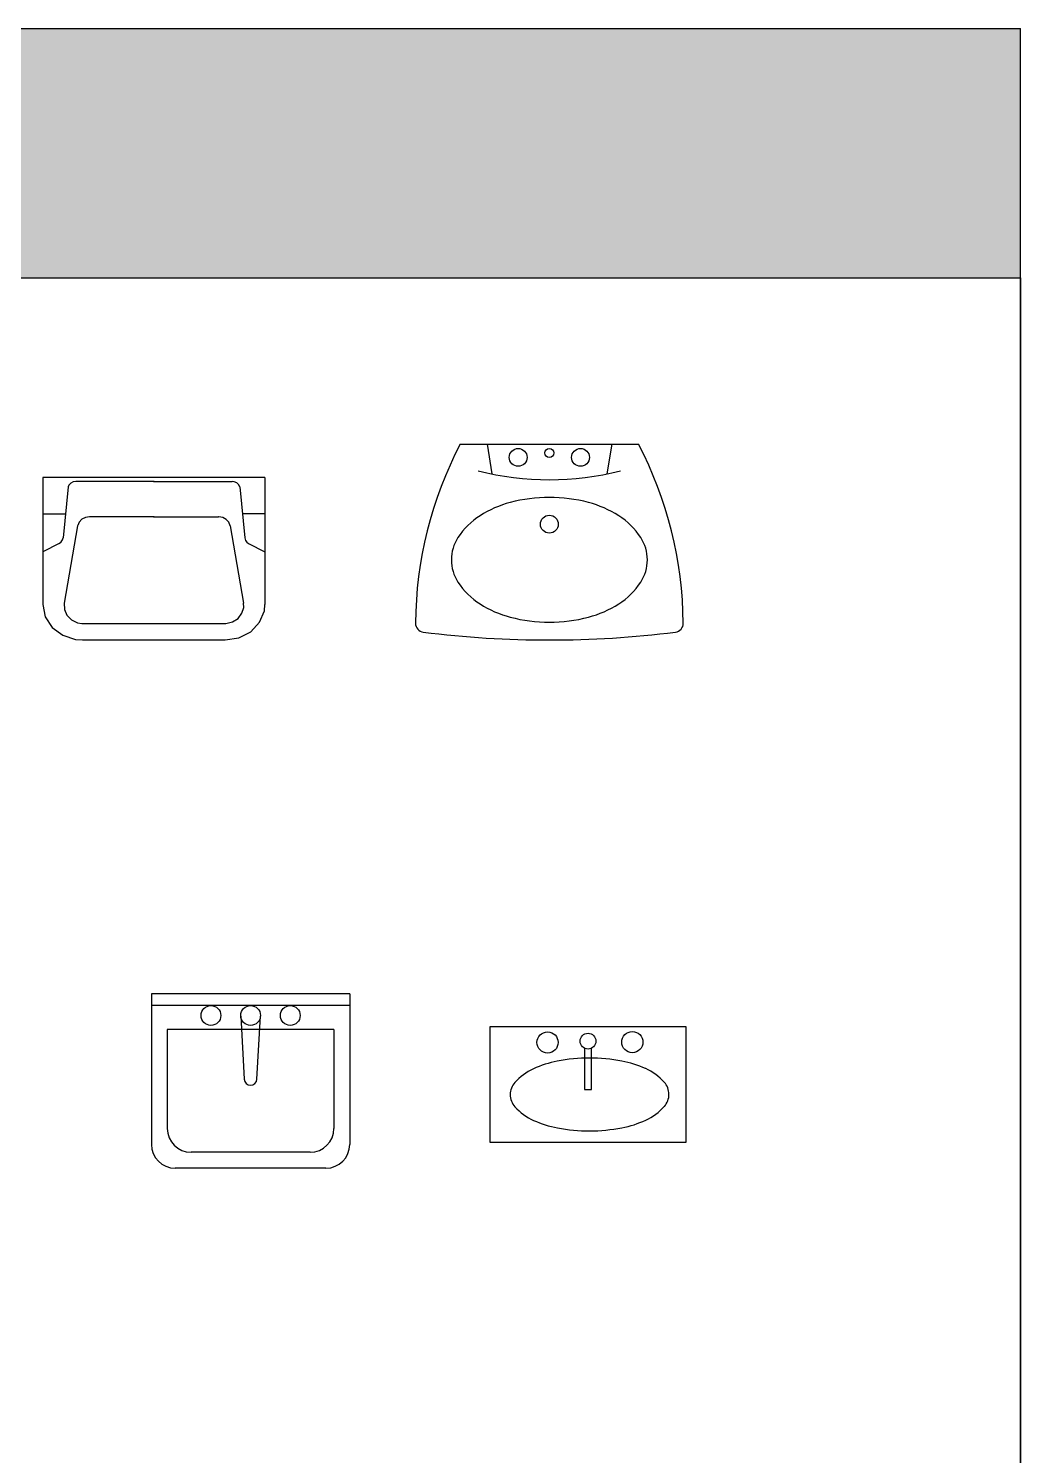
# Model space of a CAD drawing. Header units: millimetres. Extents: x 1357 to 18171, y 1516 to 18553.
# Drawn here: x 15670 to 18171, y 14954 to 18553 of the extents above; entities that cross this region are included whole.
import ezdxf

# ---------------------------------------------------------------- set-up
doc = ezdxf.new("R2010")
doc.units = ezdxf.units.MM
doc.layers.add('www.cad-blocks.net', color=7, linetype='Continuous')
doc.styles.get("Standard").update_dxf_attribs({"font": 'arial.ttf'})

# ---------------------------------------------------------------- blocks, each defined once
blk = doc.blocks.new('A$C15221B2D')
for p, q in [((0, 0.2907), (0, 0.0001)), ((0.4951, 0.2907), (0, 0.2907)), ((0.4951, 0.0001), (0.4951, 0.2907)), ((0.2386, 0.237), (0.2386, 0.1326)), ((0.2565, 0.1326), (0.2565, 0.2371)), ((0.2386, 0.1326), (0.2565, 0.1326)), ((0, 0.0001), (0.4951, 0.0001))]:
    blk.add_line(p, q)
for centre, radius in [((0.1454, 0.2514), 0.0267), ((0.2474, 0.2548), 0.0199), ((0.3591, 0.2522), 0.0268)]:
    blk.add_circle(centre, radius)
for centre, radius, start, end in [((0.1702, 0.054), 0.1441, 114.7868, 138.0706), ((0.2194, -0.0526), 0.2615, 100.8917, 114.7868), ((0.2521, -0.2225), 0.4345, 90.1224, 100.8917), ((0.2521, -0.2225), 0.4345, 79.353, 90.1224), ((0.2841, -0.0525), 0.2615, 65.4579, 79.353), ((0.3329, 0.0544), 0.1441, 42.1741, 65.4579), ((0.0969, 0.1199), 0.0456, 138.0706, 180.1224), ((0.4059, 0.1205), 0.0456, 0.1224, 42.1741), ((0.0969, 0.1199), 0.0456, 180.1224, 222.1741), ((0.4059, 0.1205), 0.0456, 318.0706, 0.1224), ((0.1699, 0.186), 0.1441, 222.1741, 245.4579), ((0.3326, 0.1863), 0.1441, 294.7868, 318.0706), ((0.2187, 0.2928), 0.2615, 245.4579, 259.353), ((0.2507, 0.4629), 0.4345, 270.1224, 280.8917), ((0.2834, 0.293), 0.2615, 280.8917, 294.7868), ((0.2507, 0.4629), 0.4345, 259.353, 270.1224)]:
    blk.add_arc(centre, radius, start, end)
at = {"flags": 9}
for tag in ['YSIZE', 'XSIZE']:
    blk.add_attdef(tag, (0, 0.0001), '', height=0.0005, dxfattribs=at)
blk = doc.blocks.new('A$C5EBD5081')
for p, q in [((0.56, 0.41), (0, 0.41)), ((0, 0.41), (0, 0.0891)), ((0, 0.41), (0, 0.3521)), ((0.0761, 0.3986), (0.0701, 0.3955)), ((0.083, 0.3997), (0.0761, 0.3986)), ((0.2807, 0.3997), (0.083, 0.3997)), ((0.2793, 0.3997), (0.477, 0.3997)), ((0.4826, 0.399), (0.477, 0.3997)), ((0.4888, 0.3963), (0.4826, 0.399)), ((0.4936, 0.3918), (0.4888, 0.3963)), ((0.56, 0.41), (0.56, 0.0891)), ((0.56, 0.41), (0.56, 0.3521)), ((0.0635, 0.3861), (0.051, 0.2573)), ((0.0656, 0.3908), (0.0635, 0.3861)), ((0.0701, 0.3955), (0.0656, 0.3908)), ((0.4965, 0.3861), (0.4936, 0.3918)), ((0.4965, 0.3861), (0.509, 0.2573)), ((0, 0.3185), (0.0444, 0.3185)), ((0.0444, 0.3185), (0.0573, 0.3185)), ((0.0877, 0.2882), (0.0539, 0.0926)), ((0.0878, 0.2888), (0.0877, 0.2882)), ((0.0914, 0.2975), (0.0878, 0.2888)), ((0.0981, 0.3046), (0.0914, 0.2975)), ((0.1071, 0.3093), (0.0981, 0.3046)), ((0.1174, 0.3109), (0.1071, 0.3093)), ((0.2807, 0.3109), (0.1174, 0.3109)), ((0.2807, 0.3109), (0.1661, 0.3109)), ((0.2793, 0.3109), (0.3939, 0.3109)), ((0.2793, 0.3109), (0.4426, 0.3109)), ((0.4433, 0.3109), (0.4426, 0.3109)), ((0.4535, 0.3091), (0.4433, 0.3109)), ((0.4624, 0.3042), (0.4535, 0.3091)), ((0.4689, 0.297), (0.4624, 0.3042)), ((0.4723, 0.2882), (0.4689, 0.297)), ((0.4723, 0.2882), (0.5061, 0.0926)), ((0.56, 0.3185), (0.503, 0.3185)), ((0.56, 0.3185), (0.5156, 0.3185)), ((0.0465, 0.2474), (0.0499, 0.2528)), ((0.0499, 0.2528), (0.051, 0.2573)), ((0.509, 0.2573), (0.5108, 0.2513)), ((0.0412, 0.2434), (0, 0.2221)), ((0.0412, 0.2434), (0.0465, 0.2474)), ((0.5108, 0.2513), (0.5147, 0.2463)), ((0.5147, 0.2463), (0.5188, 0.2434)), ((0.5188, 0.2434), (0.56, 0.2221)), ((0.0539, 0.0926), (0.0543, 0.0771)), ((0.0543, 0.0771), (0.0606, 0.0627)), ((0.5021, 0.0673), (0.5065, 0.0823)), ((0.5065, 0.0823), (0.5061, 0.0926)), ((0.5466, 0.0446), (0.5585, 0.0737)), ((0.5585, 0.0737), (0.56, 0.0891)), ((0.0606, 0.0627), (0.072, 0.0511)), ((0.072, 0.0511), (0.0872, 0.0436)), ((0.0872, 0.0436), (0.0986, 0.0415)), ((0.0986, 0.0415), (0.4614, 0.0415)), ((0.4614, 0.0415), (0.4781, 0.0456)), ((0.4781, 0.0456), (0.4923, 0.0546)), ((0.4923, 0.0546), (0.5021, 0.0673)), ((0.5243, 0.0209), (0.5466, 0.0446)), ((0.46, 0), (0.4942, 0.0054)), ((0.4942, 0.0054), (0.5243, 0.0209))]:
    blk.add_line(p, q)
for points in [[(0, 0.0891), (0.006, 0.0586), (0.0234, 0.0318), (0.05, 0.0119), (0.0826, 0.0014), (0.1, 0)], [(0.1, 0), (0.46, 0)]]:
    blk.add_lwpolyline(points)
blk = doc.blocks.new('A$C080B3A46')
for p, q in [((0.1129, 0.4942, -0.3429), (0.5622, 0.4942, -0.3429)), ((0.1803, 0.4942, -0.3429), (0.1928, 0.4188, -0.3429)), ((0.4948, 0.4942, -0.3429), (0.4822, 0.4188, -0.3429))]:
    blk.add_line(p, q)
for centre, radius in [((0.2589, 0.4605, -0.3429), 0.0225), ((0.3375, 0.4717, -0.3429), 0.0112), ((0.4161, 0.4605, -0.3429), 0.0225), ((0.3375, 0.292, -0.3429), 0.0225)]:
    blk.add_circle(centre, radius)
for centre, radius, start, end in [((0.9927, 0.0344, -0.3429), 0.9928, 152.4071, 179.534), ((-0.3177, 0.0344, -0.3429), 0.9928, 0.466, 27.5929), ((0.3375, 1.1344, -0.3429), 0.7301, 255.75, 284.25), ((0.3077, 0.0857, -0.3429), 0.2699, 104.7668, 122.4712), ((0.3375, -0.0275, -0.3429), 0.387, 90, 104.7667), ((0.3375, -0.0275, -0.3429), 0.387, 75.2333, 90), ((0.3674, 0.0857, -0.3429), 0.2699, 57.5288, 75.2332), ((0.2622, 0.1572, -0.3429), 0.1851, 122.4712, 146.9396), ((0.4129, 0.1572, -0.3429), 0.1851, 33.0604, 57.5288), ((0.1931, 0.2022, -0.3429), 0.1027, 146.9396, 180), ((0.482, 0.2022, -0.3429), 0.1027, 0, 33.0604), ((0.1931, 0.2022, -0.3429), 0.1027, 180, 213.0604), ((0.482, 0.2022, -0.3429), 0.1027, 326.9396, 360), ((0.2622, 0.2471, -0.3429), 0.1851, 213.0604, 237.5288), ((0.4129, 0.2471, -0.3429), 0.1851, 302.4712, 326.9396), ((0.3077, 0.3187, -0.3429), 0.2699, 237.5288, 255.2332), ((0.3674, 0.3187, -0.3429), 0.2699, 284.7668, 302.4712), ((0.0225, 0.0423, -0.3429), 0.0225, 179.534, 262.8063), ((0.3375, 0.4319, -0.3429), 0.387, 255.2333, 270), ((0.3375, 0.4319, -0.3429), 0.387, 270, 284.7667), ((0.6526, 0.0423, -0.3429), 0.0225, 277.1937, 0.466), ((0.3375, 2.5384, -0.3429), 2.5384, 262.8063, 277.1937)]:
    blk.add_arc(centre, radius, start, end)
blk = doc.blocks.new('A$C5C4020F2')
for p, q in [((0.5, 0.44), (0, 0.44)), ((0, 0.44), (0, 0.06)), ((0.5, 0.44), (0.5, 0.06)), ((0.5, 0.41), (0, 0.41)), ((0.225, 0.3836), (0.234, 0.2241)), ((0.266, 0.2241), (0.275, 0.3836)), ((0.04, 0.35), (0.04, 0.1)), ((0.46, 0.35), (0.04, 0.35)), ((0.46, 0.35), (0.46, 0.1)), ((0.4, 0.04), (0.1, 0.04)), ((0.44, 0), (0.06, 0))]:
    blk.add_line(p, q)
for centre in [(0.15, 0.385), (0.25, 0.385), (0.35, 0.385)]:
    blk.add_circle(centre, 0.025)
for centre, radius, start, end in [((0.25, 0.225), 0.016, 183.2169, 356.7831), ((0.1, 0.1), 0.06, 180, 270), ((0.4, 0.1), 0.06, 270, 0), ((0.06, 0.06), 0.06, 180, 270), ((0.44, 0.06), 0.06, 270, 0)]:
    blk.add_arc(centre, radius, start, end)
blk = doc.blocks.new('FORMAT')
at = {"layer": 'www.cad-blocks.net', "true_color": 0x546d8e}
h = blk.add_hatch(color=155, dxfattribs=at)
h.set_gradient(color1=(68, 68, 68), color2=(84, 109, 142), tint=1)
h.paths.add_polyline_path([(3594.1, 18552.9), (3594.1, 17924.1), (18171.5, 17924.1), (18171.5, 18552.9)])
at = {"layer": 'www.cad-blocks.net', "color": 155, "true_color": 0x546d8e}
for p, q in [((3594.1, 18552.9), (18171.5, 18552.9)), ((18171.5, 1516.3), (18171.5, 18552.9)), ((3594.1, 17924.1), (18171.5, 17924.1)), ((3594.1, 17924.1), (18171.5, 17924.1)), ((3594.1, 17924.1), (18171.5, 17924.1)), ((18171.5, 17924.1), (18171.5, 1904))]:
    blk.add_line(p, q, dxfattribs=at)

msp = doc.modelspace()

# ---------------------------------------------------------------- block references
at = {"color": 7, "xscale": 1000, "yscale": 1000, "zscale": 1000}
for name, p in [('A$C080B3A46', (16646.1, 17010.8)), ('A$C5EBD5081', (15706.5, 17010.8)), ('A$C5C4020F2', (15980.3, 15678.8)), ('A$C15221B2D', (16833.7, 15744.4))]:
    msp.add_blockref(name, p, dxfattribs=at)
at = {"layer": 'www.cad-blocks.net'}
msp.add_blockref('FORMAT', (0, 0), dxfattribs=at)

doc.saveas('drawing.dxf')
